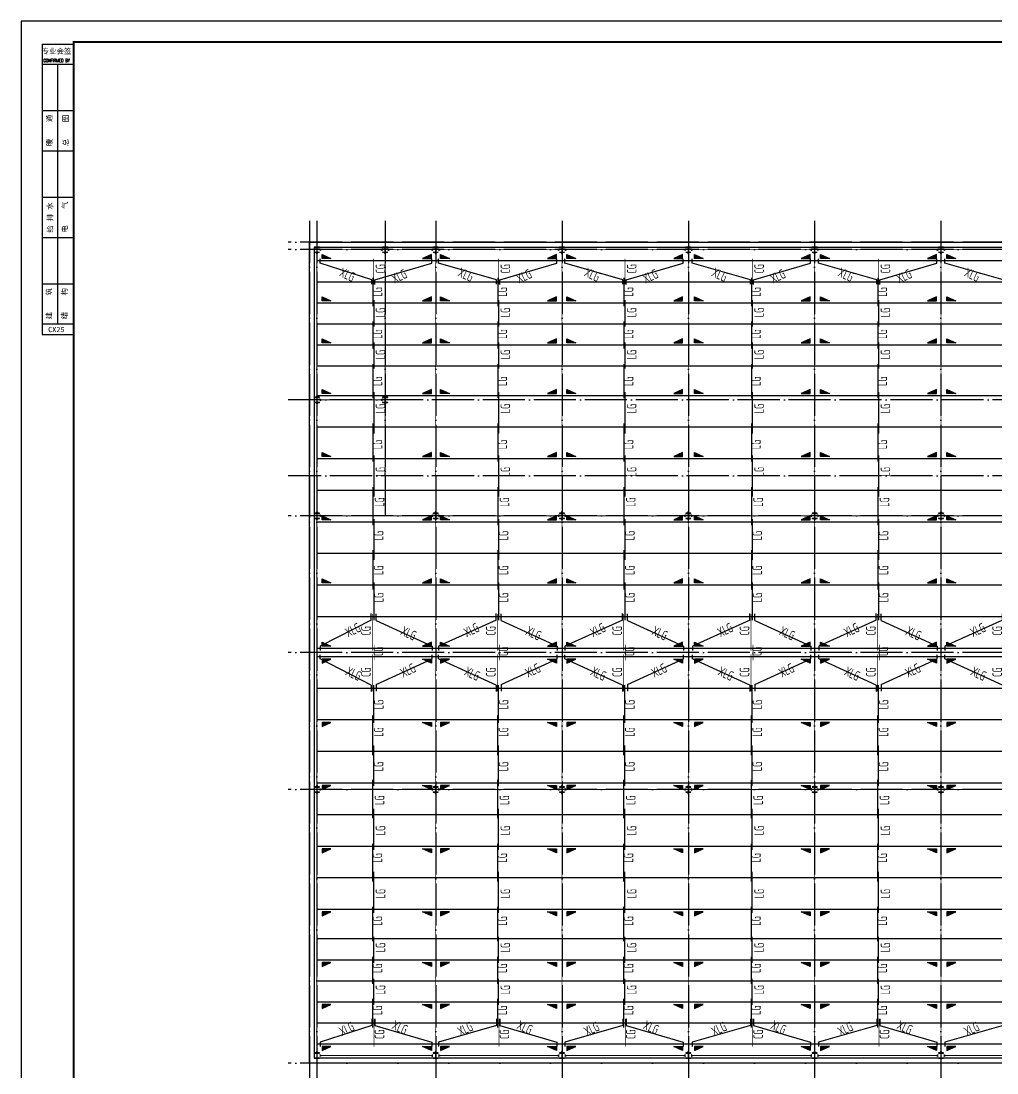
# Model space of a CAD drawing. Extents: x -138012 to 2129925, y -311560 to 0.
# Drawn here: x 1405838 to 1452192, y -184617 to -134661 of the extents above; entities that cross this region are included whole.
import ezdxf

# ---------------------------------------------------------------- set-up
doc = ezdxf.new("R2010")
doc.units = 0
doc.header["$LTSCALE"] = 1000
doc.header["$MEASUREMENT"] = 0
doc.linetypes.add('DOTE', pattern=[2.42, 2, -0.2, 0.02, -0.2])
doc.layers.get('0').update_dxf_attribs({"linetype": 'CONTINUOUS'})
for name, color, linetype in [('DOTE', 253, 'DOTE'), ('PUB_TITLE', 4, 'CONTINUOUS'), ('TEXT', 7, 'CONTINUOUS'), ('图框', 4, 'CONTINUOUS'), ('字符串标注', 253, 'CONTINUOUS'), ('尺寸标注', 7, 'CONTINUOUS'), ('拉条', 6, 'CONTINUOUS'), ('柱构件', 2, 'CONTINUOUS'), ('梁构件', 4, 'CONTINUOUS')]:
    doc.layers.add(name, color=color, linetype=linetype)
doc.styles.add('iIcon2', font='')
doc.styles.add('MIMI-TKWZ', font='romanc.shx', dxfattribs={"width": 0.75, "oblique": 15, "bigfont": 'bigfont.shx'})
doc.styles.add('TSSD_REIN', font='tssdeng.shx', dxfattribs={"width": 0.7, "bigfont": 'tssdchn.shx'})
doc.styles.get('iIcon2').set_extended_font_data('SimSun')

# ---------------------------------------------------------------- blocks, each defined once
blk = doc.blocks.new('yc1')
blk.add_hatch(color=256).paths.add_polyline_path([(37532, -426197), (37811, -426197), (37811, -426323)])
at = {"ltscale": 0.05}
for p, q in [((37811, -426323), (37532, -426197)), ((37532, -426197), (37811, -426197)), ((37811, -426197), (37811, -426323))]:
    blk.add_line(p, q, dxfattribs=at)
blk = doc.blocks.new('7456745675')
at = {"const_width": 30, "elevation": -1300}
for points in [[(1542522, -211041), (1542522, -212253)], [(1542454, -229660), (1542454, -227916)], [(1542454, -229838), (1542454, -231583)]]:
    blk.add_lwpolyline(points, dxfattribs=at)
at = {"const_width": 30}
for points in [[(1542556, -230117), (1542556, -229369)], [(1542533, -248460), (1542533, -247140)]]:
    blk.add_lwpolyline(points, dxfattribs=at)
at = {"layer": '拉条'}
for p, q in [((1539669, -211248, -1300), (1539669, -211050, -1300)), ((1542427, -212041, -1300), (1539669, -211248, -1300)), ((1542573, -212041, -1300), (1545285, -211248, -1300)), ((1545285, -211248, -1300), (1545285, -211050, -1300)), ((1542427, -212258, -1300), (1542427, -212041, -1300)), ((1542475, -211953, -1300), (1542475, -212837, -1300)), ((1542475, -212038, -1300), (1542475, -213301, -1300)), ((1542573, -212261, -1300), (1542573, -212041, -1300)), ((1542519, -213017, -1300), (1542519, -214256, -1300)), ((1542475, -214023, -1300), (1542475, -215301, -1300)), ((1542519, -215017, -1300), (1542519, -216256, -1300)), ((1542475, -216048, -1300), (1542475, -217670, -1300)), ((1542519, -217386, -1300), (1542519, -219336, -1300)), ((1542475, -218873, -1300), (1542475, -220670, -1300)), ((1542519, -220386, -1300), (1542519, -222336, -1300)), ((1542475, -221891, -1300), (1542475, -223702, -1300)), ((1542519, -223418, -1300), (1542519, -225336, -1300)), ((1542475, -224886, -1300), (1542475, -226759)), ((1542519, -226422), (1542519, -228208, -1300)), ((1542400, -228203, -1300), (1539671, -229450, -1300)), ((1542400, -228203, -1300), (1542400, -227896, -1300)), ((1542636, -228229, -1300), (1542636, -227912, -1300)), ((1542636, -228229, -1300), (1545300, -229450, -1300)), ((1539671, -229450, -1300), (1539671, -229648, -1300)), ((1545300, -229450, -1300), (1545300, -229648, -1300)), ((1539671, -230048, -1300), (1539671, -229850, -1300)), ((1542400, -231296, -1300), (1539671, -230048, -1300)), ((1542636, -231270, -1300), (1545300, -230048, -1300)), ((1545300, -230048, -1300), (1545300, -229850, -1300)), ((1542400, -231296, -1300), (1542400, -231603, -1300)), ((1542519, -233077), (1542519, -231290, -1300)), ((1542636, -231270, -1300), (1542636, -231587, -1300)), ((1542475, -234612, -1300), (1542475, -232740)), ((1542519, -236080, -1300), (1542519, -234163, -1300)), ((1542475, -237607, -1300), (1542475, -235797, -1300)), ((1542519, -239112, -1300), (1542519, -237163, -1300)), ((1542475, -240625, -1300), (1542475, -238829, -1300)), ((1542519, -242112, -1300), (1542519, -240163, -1300)), ((1542475, -243451, -1300), (1542475, -241829, -1300)), ((1542519, -244481, -1300), (1542519, -243242, -1300)), ((1542475, -245475, -1300), (1542475, -244198, -1300)), ((1542519, -246481, -1300), (1542519, -245242, -1300)), ((1542475, -247459, -1300), (1542475, -246198, -1300)), ((1542475, -247545, -1300), (1542475, -246661, -1300)), ((1542427, -247141, -1300), (1542427, -247458, -1300)), ((1542573, -247138, -1300), (1542573, -247458, -1300)), ((1542427, -247458, -1300), (1539669, -248250, -1300)), ((1542573, -247458, -1300), (1545285, -248250, -1300)), ((1539669, -248250, -1300), (1539669, -248448, -1300)), ((1545285, -248250, -1300), (1545285, -248448, -1300))]:
    blk.add_line(p, q, dxfattribs=at)
at = {"layer": '拉条', "yscale": 1.5, "zscale": 1.5}
for p, xscale, rotation in [((1596482, -850333, -1300), 1.5, 179.999999982213), ((1488545, -850333, -1300), -1.5, 180.0000000266804), ((1596482, -852333, -1300), 1.5, 179.999999982213), ((1488545, -852333, -1300), -1.5, 180.0000000266804), ((1596482, -854333, -1300), 1.5, 179.999999982213), ((1488545, -854333, -1300), -1.5, 180.0000000266804), ((1596482, -856733, -1300), 1.5, 179.999999982213), ((1488545, -856733, -1300), -1.5, 180.0000000266804), ((1596482, -859733, -1300), 1.5, 179.999999982213), ((1488545, -859733, -1300), -1.5, 180.0000000266804), ((1596482, -862733, -1300), 1.5, 179.999999982213), ((1488545, -862733, -1300), -1.5, 180.0000000266804), ((1596482, -865733, -1300), 1.5, 179.999999982213), ((1488545, -865733, -1300), -1.5, 180.0000000266804), ((1596482, -868733, -1300), 1.5, 179.999999982213), ((1488545, -868733, -1300), -1.5, 180.0000000266804), ((1596482, 409234, -1300), -1.5, 1.77869718953616e-08), ((1488545, 409234, -1300), 1.5, 359.9999999733196), ((1596482, 406234, -1300), -1.5, 1.77869718953616e-08), ((1488545, 406234, -1300), 1.5, 359.9999999733196), ((1596482, 403234, -1300), -1.5, 1.77869718953616e-08), ((1488545, 403234, -1300), 1.5, 359.9999999733196), ((1596482, 400234, -1300), -1.5, 1.77869718953616e-08), ((1488545, 400234, -1300), 1.5, 359.9999999733196), ((1596482, 397234, -1300), -1.5, 1.77869718953616e-08), ((1488545, 397234, -1300), 1.5, 359.9999999733196), ((1596482, 394834, -1300), -1.5, 1.77869718953616e-08), ((1488545, 394834, -1300), 1.5, 359.9999999733196), ((1596482, 392834, -1300), -1.5, 1.77869718953616e-08), ((1488545, 392834, -1300), 1.5, 359.9999999733196), ((1596482, 390834, -1300), -1.5, 1.77869718953616e-08), ((1488545, 390834, -1300), 1.5, 359.9999999733196)]:
    blk.add_blockref('yc1', p, dxfattribs=dict(at, xscale=xscale, rotation=rotation))
at = {"layer": 'TEXT', "style": 'TSSD_REIN', "width": 0.55}
for s, rotation, p in [('XLG', 334.7388, (1540551, -211852, -1300)), ('CG', 90, (1543068, -211745, -1300)), ('XLG', 25.2612, (1543501, -212230, -1300)), ('LG', 90, (1542919, -212845, -1300)), ('LG', 90, (1543065, -213820, -1300)), ('LG', 90, (1542919, -214845, -1300)), ('LG', 90, (1543065, -215820, -1300)), ('LG', 90, (1542919, -217085, -1300)), ('LG', 90, (1543065, -218381, -1300)), ('LG', 90, (1542919, -220085, -1300)), ('LG', 90, (1543065, -221381, -1300)), ('LG', 90, (1543021, -222825, -1300)), ('LG', 90, (1542976, -224419)), ('LG', 90, (1542976, -226058, -1300)), ('LG', 90, (1542984, -227359)), ('XLG', 25.2612, (1541003, -229027, -1300)), ('CG', 90, (1542375, -228938, -1300)), ('XLG', 334.7388, (1543761, -228881, -1300)), ('CG', 90, (1542965, -229913)), ('XLG', 334.7388, (1540848, -230800, -1300)), ('CG', 90, (1542375, -230903, -1300)), ('XLG', 25.2612, (1543916, -230946, -1300)), ('LG', 90, (1542984, -232444)), ('LG', 90, (1542976, -233745, -1300)), ('LG', 90, (1542976, -235384)), ('LG', 90, (1543021, -236979, -1300)), ('LG', 90, (1543065, -238422, -1300)), ('LG', 90, (1542919, -239718, -1300)), ('LG', 90, (1543065, -241422, -1300)), ('LG', 90, (1542919, -242718, -1300)), ('LG', 90, (1543065, -243984, -1300)), ('LG', 90, (1542919, -244958, -1300)), ('LG', 90, (1543065, -245984, -1300)), ('LG', 90, (1542919, -246958, -1300)), ('XLG', 334.7388, (1543346, -247597, -1300)), ('XLG', 25.2612, (1540706, -247975, -1300)), ('CG', 90, (1543021, -248099, -1300))]:
    blk.add_text(s, height=450, rotation=rotation, dxfattribs=at).set_placement(p)
blk = doc.blocks.new('8756745754')
at = {"const_width": 30}
for points in [[(1492910, -211041), (1492910, -212253)], [(1492842, -229660), (1492842, -227916)], [(1492842, -229838), (1492842, -231583)]]:
    blk.add_lwpolyline(points, dxfattribs=at)
at = {"const_width": 30, "elevation": 1300}
for points in [[(1492944, -230117), (1492944, -229369)], [(1492922, -248460), (1492922, -247140)]]:
    blk.add_lwpolyline(points, dxfattribs=at)
at = {"layer": '拉条'}
for p, q in [((1490357, -211248), (1490357, -211050)), ((1492815, -212041), (1490357, -211248)), ((1492961, -212041), (1495673, -211248)), ((1495673, -211248), (1495673, -211050)), ((1492815, -212258), (1492815, -212041)), ((1492863, -211953), (1492863, -212837)), ((1492863, -212038), (1492863, -213301)), ((1492961, -212261), (1492961, -212041)), ((1492908, -213017), (1492908, -214256)), ((1492863, -214023), (1492863, -215301)), ((1492908, -215017), (1492908, -216256)), ((1492863, -216048), (1492863, -217670)), ((1492908, -217386), (1492908, -219336)), ((1492863, -218873), (1492863, -220670)), ((1492908, -220386), (1492908, -222336)), ((1492863, -221891), (1492863, -223702)), ((1492908, -223418), (1492908, -225336)), ((1492863, -224886), (1492863, -226759, 1300)), ((1492908, -226422, 1300), (1492908, -228208)), ((1492788, -228203), (1490359, -229450)), ((1492788, -228203), (1492788, -227896)), ((1493024, -228229), (1493024, -227912)), ((1493024, -228229), (1495689, -229450)), ((1490359, -229450), (1490359, -229648)), ((1495689, -229450), (1495689, -229648)), ((1490359, -230048), (1490359, -229850)), ((1492788, -231296), (1490359, -230048)), ((1493024, -231270), (1495689, -230048)), ((1495689, -230048), (1495689, -229850)), ((1492788, -231296), (1492788, -231603)), ((1492908, -233077, 1300), (1492908, -231290)), ((1493024, -231270), (1493024, -231587)), ((1492863, -234612), (1492863, -232740, 1300)), ((1492908, -236080), (1492908, -234163)), ((1492863, -237607), (1492863, -235797)), ((1492908, -239112), (1492908, -237163)), ((1492863, -240625), (1492863, -238829)), ((1492908, -242112), (1492908, -240163)), ((1492863, -243451), (1492863, -241829)), ((1492908, -244481), (1492908, -243242)), ((1492863, -245475), (1492863, -244198)), ((1492908, -246481), (1492908, -245242)), ((1492863, -247459), (1492863, -246198)), ((1492863, -247545), (1492863, -246661)), ((1492815, -247141), (1492815, -247458)), ((1492961, -247138), (1492961, -247458)), ((1492815, -247458), (1490357, -248250)), ((1492961, -247458), (1495673, -248250)), ((1490357, -248250), (1490357, -248448)), ((1495673, -248250), (1495673, -248448))]:
    blk.add_line(p, q, dxfattribs=at)
at = {"layer": '拉条', "yscale": 1.5, "zscale": 1.5}
for p, xscale, rotation in [((1547170, -850333), 1.5, 179.999999982213), ((1438933, -850333), -1.5, 180.0000000266804), ((1547170, -852333), 1.5, 179.999999982213), ((1438933, -852333), -1.5, 180.0000000266804), ((1547170, -854333), 1.5, 179.999999982213), ((1438933, -854333), -1.5, 180.0000000266804), ((1547170, -856733), 1.5, 179.999999982213), ((1438933, -856733), -1.5, 180.0000000266804), ((1547170, -859733), 1.5, 179.999999982213), ((1438933, -859733), -1.5, 180.0000000266804), ((1547170, -862733), 1.5, 179.999999982213), ((1438933, -862733), -1.5, 180.0000000266804), ((1547170, -865733), 1.5, 179.999999982213), ((1438933, -865733), -1.5, 180.0000000266804), ((1547170, -868733), 1.5, 179.999999982213), ((1438933, -868733), -1.5, 180.0000000266804), ((1547170, 409234), -1.5, 1.77869718953616e-08), ((1438933, 409234), 1.5, 359.9999999733196), ((1547170, 406234), -1.5, 1.77869718953616e-08), ((1438933, 406234), 1.5, 359.9999999733196), ((1547170, 403234), -1.5, 1.77869718953616e-08), ((1438933, 403234), 1.5, 359.9999999733196), ((1547170, 400234), -1.5, 1.77869718953616e-08), ((1438933, 400234), 1.5, 359.9999999733196), ((1547170, 397234), -1.5, 1.77869718953616e-08), ((1438933, 397234), 1.5, 359.9999999733196), ((1547170, 394834), -1.5, 1.77869718953616e-08), ((1438933, 394834), 1.5, 359.9999999733196), ((1547170, 392834), -1.5, 1.77869718953616e-08), ((1438933, 392834), 1.5, 359.9999999733196), ((1547170, 390834), -1.5, 1.77869718953616e-08), ((1438933, 390834), 1.5, 359.9999999733196)]:
    blk.add_blockref('yc1', p, dxfattribs=dict(at, xscale=xscale, rotation=rotation))
at = {"layer": 'TEXT', "style": 'TSSD_REIN', "width": 0.55}
for s, rotation, p in [('XLG', 334.7388, (1491239, -211852)), ('CG', 90, (1493456, -211745)), ('XLG', 25.2612, (1493889, -212230)), ('LG', 90, (1493308, -212845)), ('LG', 90, (1493453, -213820)), ('LG', 90, (1493308, -214845)), ('LG', 90, (1493453, -215820)), ('LG', 90, (1493308, -217085)), ('LG', 90, (1493453, -218381)), ('LG', 90, (1493308, -220085)), ('LG', 90, (1493453, -221381)), ('LG', 90, (1493409, -222825)), ('LG', 90, (1493365, -224419, 1300)), ('LG', 90, (1493365, -226058)), ('LG', 90, (1493372, -227359, 1300)), ('XLG', 25.2612, (1491691, -229027)), ('CG', 90, (1492763, -228938)), ('XLG', 334.7388, (1494149, -228881)), ('CG', 90, (1493353, -229913, 1300)), ('XLG', 334.7388, (1491536, -230800)), ('CG', 90, (1492763, -230903)), ('XLG', 25.2612, (1494304, -230946)), ('LG', 90, (1493372, -232444, 1300)), ('LG', 90, (1493365, -233745)), ('LG', 90, (1493365, -235384, 1300)), ('LG', 90, (1493409, -236979)), ('LG', 90, (1493453, -238422)), ('LG', 90, (1493308, -239718)), ('LG', 90, (1493453, -241422)), ('LG', 90, (1493308, -242718)), ('LG', 90, (1493453, -243984)), ('LG', 90, (1493308, -244958)), ('LG', 90, (1493453, -245984)), ('LG', 90, (1493308, -246958)), ('XLG', 334.7388, (1493734, -247597)), ('XLG', 25.2612, (1491394, -247975)), ('CG', 90, (1493409, -248099))]:
    blk.add_text(s, height=450, rotation=rotation, dxfattribs=at).set_placement(p)
blk = doc.blocks.new('4564536')
at = {"layer": '图框'}
for p, q in [((879437, 37638), (880937, 37638)), ((879437, 37638), (879437, 24354)), ((879437, 36692), (880937, 36692)), ((879437, 34486), (880937, 34486)), ((879437, 32580), (880937, 32580)), ((879437, 30373), (880937, 30373)), ((879437, 28467), (880937, 28467)), ((879437, 26261), (880937, 26261)), ((879437, 24354), (880937, 24354)), ((879437, 24354), (879437, 23854)), ((879437, 23854), (880937, 23854))]:
    blk.add_line(p, q, dxfattribs=at)
blk.add_lwpolyline([(880187, 24354), (880187, 36692)], dxfattribs=at)
at = {"layer": '图框', "style": 'iIcon2'}
for s, p in [('专业会签', (879426, 37180)), ('CX25', (879722, 23966))]:
    blk.add_text(s, height=250, dxfattribs=at).set_placement(p)
at = {"layer": '图框', "style": 'MIMI-TKWZ', "width": 0.75}
blk.add_text('CONFIRMED BY', height=145, dxfattribs=at).set_placement((879497, 36794))
at = {"layer": '图框', "style": 'iIcon2'}
for s, p in [('暖    通', (879907, 32802)), ('总    图', (880684, 32802)), ('给 排 水', (879940, 28689)), ('电    气', (880647, 28689)), ('建    筑', (879888, 24577)), ('结    构', (880619, 24577))]:
    blk.add_text(s, height=250, rotation=90, dxfattribs=at).set_placement(p)

msp = doc.modelspace()

# ---------------------------------------------------------------- linework, layer by layer
at = {"layer": 'DOTE', "color": 8, "linetype": 'DOTE'}
for p, q in [((1419533.079, -144154.625), (1419533.079, -185154.625)), ((1419893.079, -144154.625), (1419893.079, -185154.625)), ((1423133.079, -144154.625), (1423133.079, -158154.625)), ((1425533.079, -144154.625), (1425533.079, -185154.625)), ((1431533.079, -144154.625), (1431533.079, -185154.625)), ((1437533.079, -144154.625), (1437533.079, -185154.625)), ((1443533.079, -144154.625), (1443533.079, -185154.625)), ((1449533.079, -144154.625), (1449533.079, -185154.625)), ((1498533.079, -145154.625), (1418533.079, -145154.625)), ((1498533.079, -145514.625), (1418533.079, -145514.625)), ((1497533.079, -152654.625), (1418533.079, -152654.625)), ((1497533.079, -156254.625), (1418533.079, -156254.625)), ((1498533.079, -158154.625), (1418533.079, -158154.625)), ((1498533.079, -164654.625, -1300), (1418533.079, -164654.625, -1300)), ((1498533.079, -171154.625), (1418533.079, -171154.625)), ((1498533.079, -184154.625), (1418533.079, -184154.625))]:
    msp.add_line(p, q, dxfattribs=at)
at = {"layer": 'PUB_TITLE'}
msp.add_lwpolyline([(1405838.21, -218761.008), (1554538.21, -218761.008), (1554538.21, -134661.008), (1405838.21, -134661.008)], close=True, dxfattribs=at)
at = {"layer": 'PUB_TITLE', "const_width": 100}
msp.add_lwpolyline([(1408338.21, -217761.008), (1553538.21, -217761.008), (1553538.21, -135661.008), (1408338.21, -135661.008)], close=True, dxfattribs=at)
at = {"layer": '字符串标注', "const_width": 1.5}
for points in [[(1419893.832, -145519.631, 1), (1419892.332, -145519.631, 1), (1419893.832, -145519.631, 1)], [(1423133.832, -145519.631, 1), (1423132.332, -145519.631, 1), (1423133.832, -145519.631, 1)], [(1425533.83, -145519.631, 1), (1425532.329, -145519.631, 1), (1425533.83, -145519.631, 1)], [(1431533.833, -145519.631, 1), (1431532.332, -145519.631, 1), (1431533.833, -145519.631, 1)], [(1437533.784, -145519.631, 1), (1437532.283, -145519.631, 1), (1437533.784, -145519.631, 1)], [(1443533.784, -145519.631, 1), (1443532.283, -145519.631, 1), (1443533.784, -145519.631, 1)], [(1449533.784, -145519.631, 1), (1449532.283, -145519.631, 1), (1449533.784, -145519.631, 1)], [(1419893.832, -183789.625, 1), (1419892.332, -183789.625, 1), (1419893.832, -183789.625, 1)], [(1425533.83, -183789.625, 1), (1425532.329, -183789.625, 1), (1425533.83, -183789.625, 1)], [(1431533.833, -183789.625, 1), (1431532.332, -183789.625, 1), (1431533.833, -183789.625, 1)], [(1437533.784, -183789.625, 1), (1437532.283, -183789.625, 1), (1437533.784, -183789.625, 1)], [(1443533.784, -183789.625, 1), (1443532.283, -183789.625, 1), (1443533.784, -183789.625, 1)], [(1449533.784, -183789.625, 1), (1449532.283, -183789.625, 1), (1449533.784, -183789.625, 1)]]:
    msp.add_lwpolyline(points, format="xyb", close=True, dxfattribs=at)
at = {"layer": '字符串标注', "const_width": 1.5, "elevation": 1300}
for points in [[(1419893.832, -152654.625, 1), (1419892.332, -152654.625, 1), (1419893.832, -152654.625, 1)], [(1423133.832, -152654.625, 1), (1423132.332, -152654.625, 1), (1423133.832, -152654.625, 1)], [(1419893.832, -158154.625, 1), (1419892.332, -158154.625, 1), (1419893.832, -158154.625, 1)], [(1425533.83, -158154.625, 1), (1425532.329, -158154.625, 1), (1425533.83, -158154.625, 1)], [(1431533.833, -158154.625, 1), (1431532.332, -158154.625, 1), (1431533.833, -158154.625, 1)], [(1437533.784, -158154.625, 1), (1437532.283, -158154.625, 1), (1437533.784, -158154.625, 1)], [(1443533.784, -158154.625, 1), (1443532.283, -158154.625, 1), (1443533.784, -158154.625, 1)], [(1449533.784, -158154.625, 1), (1449532.283, -158154.625, 1), (1449533.784, -158154.625, 1)], [(1419893.832, -171154.625, 1), (1419892.332, -171154.625, 1), (1419893.832, -171154.625, 1)], [(1425533.83, -171154.625, 1), (1425532.329, -171154.625, 1), (1425533.83, -171154.625, 1)], [(1431533.833, -171154.625, 1), (1431532.332, -171154.625, 1), (1431533.833, -171154.625, 1)], [(1437533.784, -171154.625, 1), (1437532.283, -171154.625, 1), (1437533.784, -171154.625, 1)], [(1443533.784, -171154.625, 1), (1443532.283, -171154.625, 1), (1443533.784, -171154.625, 1)], [(1449533.784, -171154.625, 1), (1449532.283, -171154.625, 1), (1449533.784, -171154.625, 1)]]:
    msp.add_lwpolyline(points, format="xyb", close=True, dxfattribs=at)
at = {"layer": '尺寸标注'}
for points in [[(1419533.079, -145154.625), (1497533.079, -145154.625), (1497533.079, -184154.625), (1419533.079, -184154.625)], [(1419773.079, -145394.625), (1497293.079, -145394.625), (1497293.079, -183914.625), (1419773.079, -183914.625)]]:
    msp.add_lwpolyline(points, close=True, dxfattribs=at)
at = {"layer": '拉条', "color": 2}
for p, q in [((1497173.134, -146054.625, -1300), (1419893.079, -146054.625, -1300)), ((1497173.134, -147054.625, -1300), (1419893.079, -147054.625, -1300)), ((1497173.134, -148054.625, -1300), (1419893.079, -148054.625, -1300)), ((1497173.134, -149054.625, -1300), (1419893.079, -149054.625, -1300)), ((1497173.134, -150054.625, -1300), (1419893.079, -150054.625, -1300)), ((1497173.134, -151054.625, -1300), (1419893.079, -151054.625, -1300)), ((1497173.134, -152454.625, -1300), (1419893.079, -152454.625, -1300)), ((1497173.134, -153954.625, -1300), (1419893.079, -153954.625, -1300)), ((1497173.134, -155454.625, -1300), (1419893.079, -155454.625, -1300)), ((1497173.134, -156954.625, -1300), (1419893.079, -156954.625, -1300)), ((1497173.134, -158454.625, -1300), (1419893.079, -158454.625, -1300)), ((1497173.134, -159954.625, -1300), (1419893.079, -159954.625, -1300)), ((1497173.134, -161454.625, -1300), (1419893.079, -161454.625, -1300)), ((1497173.134, -162954.625, -1300), (1419893.079, -162954.625, -1300)), ((1497173.134, -164454.625, -1300), (1419893.079, -164454.625, -1300)), ((1497217.614, -164854.625, -1300), (1419937.559, -164854.625, -1300)), ((1497173.134, -166354.625, -1300), (1419893.079, -166354.625, -1300)), ((1497173.134, -167854.625, -1300), (1419893.079, -167854.625, -1300)), ((1497173.134, -169354.625, -1300), (1419893.079, -169354.625, -1300)), ((1497173.134, -170854.625, -1300), (1419893.079, -170854.625, -1300)), ((1497173.134, -172354.625, -1300), (1419893.079, -172354.625, -1300)), ((1497173.134, -173854.625, -1300), (1419893.079, -173854.625, -1300)), ((1497173.134, -175354.625, -1300), (1419893.079, -175354.625, -1300)), ((1497173.134, -176854.625, -1300), (1419893.079, -176854.625, -1300)), ((1497173.134, -178254.625, -1300), (1419893.079, -178254.625, -1300)), ((1497173.134, -179254.625, -1300), (1419893.079, -179254.625, -1300)), ((1497173.134, -180254.625, -1300), (1419893.079, -180254.625, -1300)), ((1497173.134, -181254.625, -1300), (1419893.079, -181254.625, -1300)), ((1497173.134, -182254.625, -1300), (1419893.079, -182254.625, -1300)), ((1497173.134, -183254.625, -1300), (1419893.079, -183254.625, -1300))]:
    msp.add_line(p, q, dxfattribs=at)
at = {"layer": '柱构件'}
for p, q in [((1420018.083, -145394.625), (1419768.082, -145394.625)), ((1419768.082, -145394.625), (1419768.082, -145408.627)), ((1419768.082, -145408.627), (1419888.582, -145408.627)), ((1419768.082, -145630.63), (1419768.082, -145644.625)), ((1419768.082, -145630.63), (1419888.582, -145630.63)), ((1419768.082, -145644.625), (1420018.083, -145644.625)), ((1419888.582, -145408.627), (1419888.582, -145630.63)), ((1419897.583, -145408.627), (1420018.083, -145408.627)), ((1419897.583, -145630.63), (1419897.583, -145408.627)), ((1419897.583, -145630.63), (1420018.083, -145630.63)), ((1420018.083, -145408.627), (1420018.083, -145394.625)), ((1420018.083, -145644.625), (1420018.083, -145630.63)), ((1423258.082, -145394.625), (1423008.082, -145394.625)), ((1423008.082, -145394.625), (1423008.082, -145408.627)), ((1423008.082, -145408.627), (1423128.582, -145408.627)), ((1423008.082, -145630.63), (1423008.082, -145644.625)), ((1423008.082, -145630.63), (1423128.582, -145630.63)), ((1423008.082, -145644.625), (1423258.082, -145644.625)), ((1423128.582, -145408.627), (1423128.582, -145630.63)), ((1423137.582, -145408.627), (1423258.082, -145408.627)), ((1423137.582, -145630.63), (1423137.582, -145408.627)), ((1423137.582, -145630.63), (1423258.082, -145630.63)), ((1423258.082, -145408.627), (1423258.082, -145394.625)), ((1423258.082, -145644.625), (1423258.082, -145630.63)), ((1425658.079, -145394.625), (1425408.079, -145394.625)), ((1425408.079, -145394.625), (1425408.079, -145408.627)), ((1425408.079, -145408.627), (1425528.578, -145408.627)), ((1425408.079, -145630.63), (1425408.079, -145644.625)), ((1425408.079, -145630.63), (1425528.578, -145630.63)), ((1425408.079, -145644.625), (1425658.079, -145644.625)), ((1425528.578, -145408.627), (1425528.578, -145630.63)), ((1425537.579, -145408.627), (1425658.079, -145408.627)), ((1425537.579, -145630.63), (1425537.579, -145408.627)), ((1425537.579, -145630.63), (1425658.079, -145630.63)), ((1425658.079, -145408.627), (1425658.079, -145394.625)), ((1425658.079, -145644.625), (1425658.079, -145630.63)), ((1431658.082, -145394.625), (1431408.082, -145394.625)), ((1431408.082, -145394.625), (1431408.082, -145408.627)), ((1431408.082, -145408.627), (1431528.582, -145408.627)), ((1431408.082, -145630.63), (1431408.082, -145644.625)), ((1431408.082, -145630.63), (1431528.582, -145630.63)), ((1431408.082, -145644.625), (1431658.082, -145644.625)), ((1431528.582, -145408.627), (1431528.582, -145630.63)), ((1431537.584, -145408.627), (1431658.082, -145408.627)), ((1431537.584, -145630.63), (1431537.584, -145408.627)), ((1431537.584, -145630.63), (1431658.082, -145630.63)), ((1431658.082, -145408.627), (1431658.082, -145394.625)), ((1431658.082, -145644.625), (1431658.082, -145630.63)), ((1437658.033, -145394.625), (1437408.033, -145394.625)), ((1437408.033, -145394.625), (1437408.033, -145408.627)), ((1437408.033, -145408.627), (1437528.532, -145408.627)), ((1437408.033, -145630.63), (1437408.033, -145644.625)), ((1437408.033, -145630.63), (1437528.532, -145630.63)), ((1437408.033, -145644.625), (1437658.033, -145644.625)), ((1437528.532, -145408.627), (1437528.532, -145630.63)), ((1437537.532, -145408.627), (1437658.033, -145408.627)), ((1437537.532, -145630.63), (1437537.532, -145408.627)), ((1437537.532, -145630.63), (1437658.033, -145630.63)), ((1437658.033, -145408.627), (1437658.033, -145394.625)), ((1437658.033, -145644.625), (1437658.033, -145630.63)), ((1443658.033, -145394.625), (1443408.033, -145394.625)), ((1443408.033, -145394.625), (1443408.033, -145408.627)), ((1443408.033, -145408.627), (1443528.532, -145408.627)), ((1443408.033, -145630.63), (1443408.033, -145644.625)), ((1443408.033, -145630.63), (1443528.532, -145630.63)), ((1443408.033, -145644.625), (1443658.033, -145644.625)), ((1443528.532, -145408.627), (1443528.532, -145630.63)), ((1443537.532, -145408.627), (1443658.033, -145408.627)), ((1443537.532, -145630.63), (1443537.532, -145408.627)), ((1443537.532, -145630.63), (1443658.033, -145630.63)), ((1443658.033, -145408.627), (1443658.033, -145394.625)), ((1443658.033, -145644.625), (1443658.033, -145630.63)), ((1449658.033, -145394.625), (1449408.033, -145394.625)), ((1449408.033, -145394.625), (1449408.033, -145408.627)), ((1449408.033, -145408.627), (1449528.532, -145408.627)), ((1449408.033, -145630.63), (1449408.033, -145644.625)), ((1449408.033, -145630.63), (1449528.532, -145630.63)), ((1449408.033, -145644.625), (1449658.033, -145644.625)), ((1449528.532, -145408.627), (1449528.532, -145630.63)), ((1449537.535, -145408.627), (1449658.033, -145408.627)), ((1449537.535, -145630.63), (1449537.535, -145408.627)), ((1449537.535, -145630.63), (1449658.033, -145630.63)), ((1449658.033, -145408.627), (1449658.033, -145394.625)), ((1449658.033, -145644.625), (1449658.033, -145630.63)), ((1420018.083, -152529.625, 1300), (1419768.082, -152529.625, 1300)), ((1419768.082, -152529.625, 1300), (1419768.082, -152543.627, 1300)), ((1419768.082, -152543.627, 1300), (1419888.582, -152543.627, 1300)), ((1419768.082, -152765.624, 1300), (1419768.082, -152779.625, 1300)), ((1419768.082, -152765.624, 1300), (1419888.582, -152765.624, 1300)), ((1419768.082, -152779.625, 1300), (1420018.083, -152779.625, 1300)), ((1419888.582, -152543.627, 1300), (1419888.582, -152765.624, 1300)), ((1419897.583, -152543.627, 1300), (1420018.083, -152543.627, 1300)), ((1419897.583, -152765.624, 1300), (1419897.583, -152543.627, 1300)), ((1419897.583, -152765.624, 1300), (1420018.083, -152765.624, 1300)), ((1420018.083, -152543.627, 1300), (1420018.083, -152529.625, 1300)), ((1420018.083, -152779.625, 1300), (1420018.083, -152765.624, 1300)), ((1423258.082, -152529.625, 1300), (1423008.082, -152529.625, 1300)), ((1423008.082, -152529.625, 1300), (1423008.082, -152543.627, 1300)), ((1423008.082, -152543.627, 1300), (1423128.582, -152543.627, 1300)), ((1423008.082, -152765.624, 1300), (1423008.082, -152779.625, 1300)), ((1423008.082, -152765.624, 1300), (1423128.582, -152765.624, 1300)), ((1423008.082, -152779.625, 1300), (1423258.082, -152779.625, 1300)), ((1423128.582, -152543.627, 1300), (1423128.582, -152765.624, 1300)), ((1423137.582, -152543.627, 1300), (1423258.082, -152543.627, 1300)), ((1423137.582, -152765.624, 1300), (1423137.582, -152543.627, 1300)), ((1423137.582, -152765.624, 1300), (1423258.082, -152765.624, 1300)), ((1423258.082, -152543.627, 1300), (1423258.082, -152529.625, 1300)), ((1423258.082, -152779.625, 1300), (1423258.082, -152765.624, 1300)), ((1420018.083, -158029.622, 1300), (1419768.082, -158029.622, 1300)), ((1419768.082, -158029.622, 1300), (1419768.082, -158043.624, 1300)), ((1419768.082, -158043.624, 1300), (1419888.582, -158043.624, 1300)), ((1419768.082, -158265.624, 1300), (1419768.082, -158279.625, 1300)), ((1419768.082, -158265.624, 1300), (1419888.582, -158265.624, 1300)), ((1419768.082, -158279.625, 1300), (1420018.083, -158279.625, 1300)), ((1419888.582, -158043.624, 1300), (1419888.582, -158265.624, 1300)), ((1419897.583, -158043.624, 1300), (1420018.083, -158043.624, 1300)), ((1419897.583, -158265.624, 1300), (1419897.583, -158043.624, 1300)), ((1419897.583, -158265.624, 1300), (1420018.083, -158265.624, 1300)), ((1420018.083, -158043.624, 1300), (1420018.083, -158029.622, 1300)), ((1420018.083, -158279.625, 1300), (1420018.083, -158265.624, 1300)), ((1425658.079, -158029.622, 1300), (1425408.079, -158029.622, 1300)), ((1425408.079, -158029.622, 1300), (1425408.079, -158043.624, 1300)), ((1425408.079, -158043.624, 1300), (1425528.578, -158043.624, 1300)), ((1425408.079, -158265.624, 1300), (1425408.079, -158279.625, 1300)), ((1425408.079, -158265.624, 1300), (1425528.578, -158265.624, 1300)), ((1425408.079, -158279.625, 1300), (1425658.079, -158279.625, 1300)), ((1425528.578, -158043.624, 1300), (1425528.578, -158265.624, 1300)), ((1425537.579, -158043.624, 1300), (1425658.079, -158043.624, 1300)), ((1425537.579, -158265.624, 1300), (1425537.579, -158043.624, 1300)), ((1425537.579, -158265.624, 1300), (1425658.079, -158265.624, 1300)), ((1425658.079, -158043.624, 1300), (1425658.079, -158029.622, 1300)), ((1425658.079, -158279.625, 1300), (1425658.079, -158265.624, 1300)), ((1431658.082, -158029.622, 1300), (1431408.082, -158029.622, 1300)), ((1431408.082, -158029.622, 1300), (1431408.082, -158043.624, 1300)), ((1431408.082, -158043.624, 1300), (1431528.582, -158043.624, 1300)), ((1431408.082, -158265.624, 1300), (1431408.082, -158279.625, 1300)), ((1431408.082, -158265.624, 1300), (1431528.582, -158265.624, 1300)), ((1431408.082, -158279.625, 1300), (1431658.082, -158279.625, 1300)), ((1431528.582, -158043.624, 1300), (1431528.582, -158265.624, 1300)), ((1431537.584, -158043.624, 1300), (1431658.082, -158043.624, 1300)), ((1431537.584, -158265.624, 1300), (1431537.584, -158043.624, 1300)), ((1431537.584, -158265.624, 1300), (1431658.082, -158265.624, 1300)), ((1431658.082, -158043.624, 1300), (1431658.082, -158029.622, 1300)), ((1431658.082, -158279.625, 1300), (1431658.082, -158265.624, 1300)), ((1437658.033, -158029.622, 1300), (1437408.033, -158029.622, 1300)), ((1437408.033, -158029.622, 1300), (1437408.033, -158043.624, 1300)), ((1437408.033, -158043.624, 1300), (1437528.532, -158043.624, 1300)), ((1437408.033, -158265.624, 1300), (1437408.033, -158279.625, 1300)), ((1437408.033, -158265.624, 1300), (1437528.532, -158265.624, 1300)), ((1437408.033, -158279.625, 1300), (1437658.033, -158279.625, 1300)), ((1437528.532, -158043.624, 1300), (1437528.532, -158265.624, 1300)), ((1437537.532, -158043.624, 1300), (1437658.033, -158043.624, 1300)), ((1437537.532, -158265.624, 1300), (1437537.532, -158043.624, 1300)), ((1437537.532, -158265.624, 1300), (1437658.033, -158265.624, 1300)), ((1437658.033, -158043.624, 1300), (1437658.033, -158029.622, 1300)), ((1437658.033, -158279.625, 1300), (1437658.033, -158265.624, 1300)), ((1443658.033, -158029.622, 1300), (1443408.033, -158029.622, 1300)), ((1443408.033, -158029.622, 1300), (1443408.033, -158043.624, 1300)), ((1443408.033, -158043.624, 1300), (1443528.532, -158043.624, 1300)), ((1443408.033, -158265.624, 1300), (1443408.033, -158279.625, 1300)), ((1443408.033, -158265.624, 1300), (1443528.532, -158265.624, 1300)), ((1443408.033, -158279.625, 1300), (1443658.033, -158279.625, 1300)), ((1443528.532, -158043.624, 1300), (1443528.532, -158265.624, 1300)), ((1443537.532, -158043.624, 1300), (1443658.033, -158043.624, 1300)), ((1443537.532, -158265.624, 1300), (1443537.532, -158043.624, 1300)), ((1443537.532, -158265.624, 1300), (1443658.033, -158265.624, 1300)), ((1443658.033, -158043.624, 1300), (1443658.033, -158029.622, 1300)), ((1443658.033, -158279.625, 1300), (1443658.033, -158265.624, 1300)), ((1449658.033, -158029.622, 1300), (1449408.033, -158029.622, 1300)), ((1449408.033, -158029.622, 1300), (1449408.033, -158043.624, 1300)), ((1449408.033, -158043.624, 1300), (1449528.532, -158043.624, 1300)), ((1449408.033, -158265.624, 1300), (1449408.033, -158279.625, 1300)), ((1449408.033, -158265.624, 1300), (1449528.532, -158265.624, 1300)), ((1449408.033, -158279.625, 1300), (1449658.033, -158279.625, 1300)), ((1449528.532, -158043.624, 1300), (1449528.532, -158265.624, 1300)), ((1449537.535, -158043.624, 1300), (1449658.033, -158043.624, 1300)), ((1449537.535, -158265.624, 1300), (1449537.535, -158043.624, 1300)), ((1449537.535, -158265.624, 1300), (1449658.033, -158265.624, 1300)), ((1449658.033, -158043.624, 1300), (1449658.033, -158029.622, 1300)), ((1449658.033, -158279.625, 1300), (1449658.033, -158265.624, 1300)), ((1420018.083, -171029.625, 1300), (1419768.082, -171029.625, 1300)), ((1419768.082, -171029.625, 1300), (1419768.082, -171043.624, 1300)), ((1419768.082, -171043.624, 1300), (1419888.582, -171043.624, 1300)), ((1419768.082, -171265.624, 1300), (1419768.082, -171279.625, 1300)), ((1419768.082, -171265.624, 1300), (1419888.582, -171265.624, 1300)), ((1419768.082, -171279.625, 1300), (1420018.083, -171279.625, 1300)), ((1419888.582, -171043.624, 1300), (1419888.582, -171265.624, 1300)), ((1419897.583, -171043.624, 1300), (1420018.083, -171043.624, 1300)), ((1419897.583, -171265.624, 1300), (1419897.583, -171043.624, 1300)), ((1419897.583, -171265.624, 1300), (1420018.083, -171265.624, 1300)), ((1420018.083, -171043.624, 1300), (1420018.083, -171029.625, 1300)), ((1420018.083, -171279.625, 1300), (1420018.083, -171265.624, 1300)), ((1425658.079, -171029.625, 1300), (1425408.079, -171029.625, 1300)), ((1425408.079, -171029.625, 1300), (1425408.079, -171043.624, 1300)), ((1425408.079, -171043.624, 1300), (1425528.578, -171043.624, 1300)), ((1425408.079, -171265.624, 1300), (1425408.079, -171279.625, 1300)), ((1425408.079, -171265.624, 1300), (1425528.578, -171265.624, 1300)), ((1425408.079, -171279.625, 1300), (1425658.079, -171279.625, 1300)), ((1425528.578, -171043.624, 1300), (1425528.578, -171265.624, 1300)), ((1425537.579, -171043.624, 1300), (1425658.079, -171043.624, 1300)), ((1425537.579, -171265.624, 1300), (1425537.579, -171043.624, 1300)), ((1425537.579, -171265.624, 1300), (1425658.079, -171265.624, 1300)), ((1425658.079, -171043.624, 1300), (1425658.079, -171029.625, 1300)), ((1425658.079, -171279.625, 1300), (1425658.079, -171265.624, 1300)), ((1431658.082, -171029.625, 1300), (1431408.082, -171029.625, 1300)), ((1431408.082, -171029.625, 1300), (1431408.082, -171043.624, 1300)), ((1431408.082, -171043.624, 1300), (1431528.582, -171043.624, 1300)), ((1431408.082, -171265.624, 1300), (1431408.082, -171279.625, 1300)), ((1431408.082, -171265.624, 1300), (1431528.582, -171265.624, 1300)), ((1431408.082, -171279.625, 1300), (1431658.082, -171279.625, 1300)), ((1431528.582, -171043.624, 1300), (1431528.582, -171265.624, 1300)), ((1431537.584, -171043.624, 1300), (1431658.082, -171043.624, 1300)), ((1431537.584, -171265.624, 1300), (1431537.584, -171043.624, 1300)), ((1431537.584, -171265.624, 1300), (1431658.082, -171265.624, 1300)), ((1431658.082, -171043.624, 1300), (1431658.082, -171029.625, 1300)), ((1431658.082, -171279.625, 1300), (1431658.082, -171265.624, 1300)), ((1437658.033, -171029.625, 1300), (1437408.033, -171029.625, 1300)), ((1437408.033, -171029.625, 1300), (1437408.033, -171043.624, 1300)), ((1437408.033, -171043.624, 1300), (1437528.532, -171043.624, 1300)), ((1437408.033, -171265.624, 1300), (1437408.033, -171279.625, 1300)), ((1437408.033, -171265.624, 1300), (1437528.532, -171265.624, 1300)), ((1437408.033, -171279.625, 1300), (1437658.033, -171279.625, 1300)), ((1437528.532, -171043.624, 1300), (1437528.532, -171265.624, 1300)), ((1437537.532, -171043.624, 1300), (1437658.033, -171043.624, 1300)), ((1437537.532, -171265.624, 1300), (1437537.532, -171043.624, 1300)), ((1437537.532, -171265.624, 1300), (1437658.033, -171265.624, 1300)), ((1437658.033, -171043.624, 1300), (1437658.033, -171029.625, 1300)), ((1437658.033, -171279.625, 1300), (1437658.033, -171265.624, 1300)), ((1443658.033, -171029.625, 1300), (1443408.033, -171029.625, 1300)), ((1443408.033, -171029.625, 1300), (1443408.033, -171043.624, 1300)), ((1443408.033, -171043.624, 1300), (1443528.532, -171043.624, 1300)), ((1443408.033, -171265.624, 1300), (1443408.033, -171279.625, 1300)), ((1443408.033, -171265.624, 1300), (1443528.532, -171265.624, 1300)), ((1443408.033, -171279.625, 1300), (1443658.033, -171279.625, 1300)), ((1443528.532, -171043.624, 1300), (1443528.532, -171265.624, 1300)), ((1443537.532, -171043.624, 1300), (1443658.033, -171043.624, 1300)), ((1443537.532, -171265.624, 1300), (1443537.532, -171043.624, 1300)), ((1443537.532, -171265.624, 1300), (1443658.033, -171265.624, 1300)), ((1443658.033, -171043.624, 1300), (1443658.033, -171029.625, 1300)), ((1443658.033, -171279.625, 1300), (1443658.033, -171265.624, 1300)), ((1449658.033, -171029.625, 1300), (1449408.033, -171029.625, 1300)), ((1449408.033, -171029.625, 1300), (1449408.033, -171043.624, 1300)), ((1449408.033, -171043.624, 1300), (1449528.532, -171043.624, 1300)), ((1449408.033, -171265.624, 1300), (1449408.033, -171279.625, 1300)), ((1449408.033, -171265.624, 1300), (1449528.532, -171265.624, 1300)), ((1449408.033, -171279.625, 1300), (1449658.033, -171279.625, 1300)), ((1449528.532, -171043.624, 1300), (1449528.532, -171265.624, 1300)), ((1449537.535, -171043.624, 1300), (1449658.033, -171043.624, 1300)), ((1449537.535, -171265.624, 1300), (1449537.535, -171043.624, 1300)), ((1449537.535, -171265.624, 1300), (1449658.033, -171265.624, 1300)), ((1449658.033, -171043.624, 1300), (1449658.033, -171029.625, 1300)), ((1449658.033, -171279.625, 1300), (1449658.033, -171265.624, 1300)), ((1420018.083, -183664.625), (1419768.082, -183664.625)), ((1419768.082, -183664.625), (1419768.082, -183678.625)), ((1419768.082, -183678.625), (1419888.582, -183678.625)), ((1419888.582, -183678.625), (1419888.582, -183900.625)), ((1419897.583, -183678.625), (1420018.083, -183678.625)), ((1419897.583, -183900.625), (1419897.583, -183678.625)), ((1420018.083, -183678.625), (1420018.083, -183664.625)), ((1425658.079, -183664.625), (1425408.079, -183664.625)), ((1425408.079, -183664.625), (1425408.079, -183678.625)), ((1425408.079, -183678.625), (1425528.578, -183678.625)), ((1425528.578, -183678.625), (1425528.578, -183900.625)), ((1425537.579, -183678.625), (1425658.079, -183678.625)), ((1425537.579, -183900.625), (1425537.579, -183678.625)), ((1425658.079, -183678.625), (1425658.079, -183664.625)), ((1431658.082, -183664.625), (1431408.082, -183664.625)), ((1431408.082, -183664.625), (1431408.082, -183678.625)), ((1431408.082, -183678.625), (1431528.582, -183678.625)), ((1431528.582, -183678.625), (1431528.582, -183900.625)), ((1431537.584, -183678.625), (1431658.082, -183678.625)), ((1431537.584, -183900.625), (1431537.584, -183678.625)), ((1431658.082, -183678.625), (1431658.082, -183664.625)), ((1437658.033, -183664.625), (1437408.033, -183664.625)), ((1437408.033, -183664.625), (1437408.033, -183678.625)), ((1437408.033, -183678.625), (1437528.532, -183678.625)), ((1437528.532, -183678.625), (1437528.532, -183900.625)), ((1437537.532, -183678.625), (1437658.033, -183678.625)), ((1437537.532, -183900.625), (1437537.532, -183678.625)), ((1437658.033, -183678.625), (1437658.033, -183664.625)), ((1443658.033, -183664.625), (1443408.033, -183664.625)), ((1443408.033, -183664.625), (1443408.033, -183678.625)), ((1443408.033, -183678.625), (1443528.532, -183678.625)), ((1443528.532, -183678.625), (1443528.532, -183900.625)), ((1443537.532, -183678.625), (1443658.033, -183678.625)), ((1443537.532, -183900.625), (1443537.532, -183678.625)), ((1443658.033, -183678.625), (1443658.033, -183664.625)), ((1449658.033, -183664.625), (1449408.033, -183664.625)), ((1449408.033, -183664.625), (1449408.033, -183678.625)), ((1449408.033, -183678.625), (1449528.532, -183678.625)), ((1449528.532, -183678.625), (1449528.532, -183900.625)), ((1449537.535, -183678.625), (1449658.033, -183678.625)), ((1449537.535, -183900.625), (1449537.535, -183678.625)), ((1449658.033, -183678.625), (1449658.033, -183664.625)), ((1419768.082, -183900.625), (1419768.082, -183914.625)), ((1419768.082, -183900.625), (1419888.582, -183900.625)), ((1419768.082, -183914.625), (1420018.083, -183914.625)), ((1419897.583, -183900.625), (1420018.083, -183900.625)), ((1420018.083, -183914.625), (1420018.083, -183900.625)), ((1425408.079, -183900.625), (1425408.079, -183914.625)), ((1425408.079, -183900.625), (1425528.578, -183900.625)), ((1425408.079, -183914.625), (1425658.079, -183914.625)), ((1425537.579, -183900.625), (1425658.079, -183900.625)), ((1425658.079, -183914.625), (1425658.079, -183900.625)), ((1431408.082, -183900.625), (1431408.082, -183914.625)), ((1431408.082, -183900.625), (1431528.582, -183900.625)), ((1431408.082, -183914.625), (1431658.082, -183914.625)), ((1431537.584, -183900.625), (1431658.082, -183900.625)), ((1431658.082, -183914.625), (1431658.082, -183900.625)), ((1437408.033, -183900.625), (1437408.033, -183914.625)), ((1437408.033, -183900.625), (1437528.532, -183900.625)), ((1437408.033, -183914.625), (1437658.033, -183914.625)), ((1437537.532, -183900.625), (1437658.033, -183900.625)), ((1437658.033, -183914.625), (1437658.033, -183900.625)), ((1443408.033, -183900.625), (1443408.033, -183914.625)), ((1443408.033, -183900.625), (1443528.532, -183900.625)), ((1443408.033, -183914.625), (1443658.033, -183914.625)), ((1443537.532, -183900.625), (1443658.033, -183900.625)), ((1443658.033, -183914.625), (1443658.033, -183900.625)), ((1449408.033, -183900.625), (1449408.033, -183914.625)), ((1449408.033, -183900.625), (1449528.532, -183900.625)), ((1449408.033, -183914.625), (1449658.033, -183914.625)), ((1449537.535, -183900.625), (1449658.033, -183900.625)), ((1449658.033, -183914.625), (1449658.033, -183900.625))]:
    msp.add_line(p, q, dxfattribs=at)
at = {"layer": '梁构件', "const_width": 45, "elevation": 1300}
for points in [[(1419893.082, -152529.625), (1419893.082, -145644.625)], [(1423133.082, -152529.625), (1423133.082, -145644.625)], [(1425533.079, -158029.622), (1425533.079, -145644.625)], [(1431533.082, -158029.622), (1431533.082, -145644.625)], [(1437533.033, -158029.622), (1437533.033, -145644.625)], [(1443533.033, -158029.622), (1443533.033, -145644.625)], [(1449533.033, -158029.622), (1449533.033, -145644.625)], [(1419893.082, -158029.622), (1419893.082, -152779.625)], [(1420018.083, -152654.625), (1423008.082, -152654.625)], [(1423133.082, -158054.625), (1423133.082, -152779.625)], [(1419893.082, -171029.625), (1419893.082, -158279.625)], [(1420018.083, -158154.625), (1425408.079, -158154.625)], [(1425533.079, -171029.625), (1425533.079, -158279.625)], [(1425658.079, -158154.625), (1431408.082, -158154.625)], [(1431533.082, -171029.625), (1431533.082, -158279.625)], [(1431658.082, -158154.625), (1437408.033, -158154.625)], [(1437533.033, -171029.625), (1437533.033, -158279.625)], [(1437658.033, -158154.625), (1443408.033, -158154.625)], [(1443533.033, -171029.625), (1443533.033, -158279.625)], [(1443658.033, -158154.625), (1449408.033, -158154.625)], [(1449533.033, -171029.625), (1449533.033, -158279.625)], [(1449658.033, -158154.625), (1455408.033, -158154.625)], [(1419893.082, -183664.625), (1419893.082, -171279.625)], [(1420018.083, -171154.625), (1425408.079, -171154.625)], [(1425533.079, -183664.625), (1425533.079, -171279.625)], [(1425658.079, -171154.625), (1431408.082, -171154.625)], [(1431533.082, -183664.625), (1431533.082, -171279.625)], [(1431658.082, -171154.625), (1437408.033, -171154.625)], [(1437533.033, -183664.625), (1437533.033, -171279.625)], [(1437658.033, -171154.625), (1443408.033, -171154.625)], [(1443533.033, -183664.625), (1443533.033, -171279.625)], [(1443658.033, -171154.625), (1449408.033, -171154.625)], [(1449533.033, -183664.625), (1449533.033, -171279.625)], [(1449658.033, -171154.625), (1455408.033, -171154.625)]]:
    msp.add_lwpolyline(points, dxfattribs=at)
at = {"layer": '梁构件', "const_width": 45}
for points in [[(1420018.083, -145519.631), (1423008.082, -145519.631)], [(1423258.082, -145519.631), (1425408.079, -145519.631)], [(1425658.079, -145519.631), (1431408.082, -145519.631)], [(1431658.082, -145519.631), (1437408.033, -145519.631)], [(1437658.033, -145519.631), (1443408.033, -145519.631)], [(1443658.033, -145519.631), (1449408.033, -145519.631)], [(1449658.033, -145519.631), (1455408.033, -145519.631)], [(1420018.083, -183789.625), (1425408.079, -183789.625)], [(1425658.079, -183789.625), (1431408.082, -183789.625)], [(1431658.082, -183789.625), (1437408.033, -183789.625)], [(1437658.033, -183789.625), (1443408.033, -183789.625)], [(1443658.033, -183789.625), (1449408.033, -183789.625)], [(1449658.033, -183789.625), (1455408.033, -183789.625)]]:
    msp.add_lwpolyline(points, dxfattribs=at)
at = {"layer": '梁构件'}
for points in [[(1419968.082, -145644.625), (1419893.082, -145794.625), (1419818.082, -145644.625)], [(1420018.083, -145444.631), (1420168.083, -145519.631), (1420018.083, -145594.631)], [(1423008.082, -145594.631), (1422858.082, -145519.631), (1423008.082, -145444.631)], [(1423208.082, -145644.625), (1423133.082, -145794.625), (1423058.082, -145644.625)], [(1423258.082, -145444.631), (1423408.082, -145519.631), (1423258.082, -145594.631)], [(1425408.079, -145594.631), (1425258.079, -145519.631), (1425408.079, -145444.631)], [(1425608.079, -145644.625), (1425533.079, -145794.625), (1425458.079, -145644.625)], [(1425658.079, -145444.631), (1425808.079, -145519.631), (1425658.079, -145594.631)], [(1431408.082, -145594.631), (1431258.082, -145519.631), (1431408.082, -145444.631)], [(1431608.082, -145644.625), (1431533.082, -145794.625), (1431458.082, -145644.625)], [(1431658.082, -145444.631), (1431808.082, -145519.631), (1431658.082, -145594.631)], [(1437408.033, -145594.631), (1437258.033, -145519.631), (1437408.033, -145444.631)], [(1437608.033, -145644.625), (1437533.033, -145794.625), (1437458.033, -145644.625)], [(1437658.033, -145444.631), (1437808.033, -145519.631), (1437658.033, -145594.631)], [(1443408.033, -145594.631), (1443258.033, -145519.631), (1443408.033, -145444.631)], [(1443608.033, -145644.625), (1443533.033, -145794.625), (1443458.033, -145644.625)], [(1443658.033, -145444.631), (1443808.033, -145519.631), (1443658.033, -145594.631)], [(1449408.033, -145594.631), (1449258.033, -145519.631), (1449408.033, -145444.631)], [(1449608.033, -145644.625), (1449533.033, -145794.625), (1449458.033, -145644.625)], [(1449658.033, -145444.631), (1449808.033, -145519.631), (1449658.033, -145594.631)], [(1419818.082, -152529.625, 1300), (1419893.082, -152379.625, 1300), (1419968.082, -152529.625, 1300)], [(1419968.082, -152779.625, 1300), (1419893.082, -152929.625, 1300), (1419818.082, -152779.625, 1300)], [(1420018.083, -152579.625, 1300), (1420168.083, -152654.625, 1300), (1420018.083, -152729.625, 1300)], [(1423008.085, -152729.625, 2600), (1422858.085, -152654.625, 2600), (1423008.085, -152579.625, 2600)], [(1423058.085, -152529.625, 2600), (1423133.085, -152379.625, 2600), (1423208.085, -152529.625, 2600)], [(1423208.085, -152779.625, 2600), (1423133.085, -152929.625, 2600), (1423058.085, -152779.625, 2600)], [(1419818.082, -158029.622, 1300), (1419893.082, -157879.622, 1300), (1419968.082, -158029.622, 1300)], [(1419968.082, -158279.625, 1300), (1419893.082, -158429.625, 1300), (1419818.082, -158279.625, 1300)], [(1420018.083, -158079.625, 1300), (1420168.083, -158154.625, 1300), (1420018.083, -158229.625, 1300)], [(1425408.079, -158229.625, 1300), (1425258.079, -158154.625, 1300), (1425408.079, -158079.625, 1300)], [(1425458.079, -158029.622, 1300), (1425533.079, -157879.622, 1300), (1425608.079, -158029.622, 1300)], [(1425608.079, -158279.625, 1300), (1425533.079, -158429.625, 1300), (1425458.079, -158279.625, 1300)], [(1425658.079, -158079.625, 1300), (1425808.079, -158154.625, 1300), (1425658.079, -158229.625, 1300)], [(1431408.082, -158229.625, 1300), (1431258.082, -158154.625, 1300), (1431408.082, -158079.625, 1300)], [(1431458.082, -158029.622, 1300), (1431533.082, -157879.622, 1300), (1431608.082, -158029.622, 1300)], [(1431608.082, -158279.625, 1300), (1431533.082, -158429.625, 1300), (1431458.082, -158279.625, 1300)], [(1431658.082, -158079.625, 1300), (1431808.082, -158154.625, 1300), (1431658.082, -158229.625, 1300)], [(1437408.033, -158229.625, 1300), (1437258.033, -158154.625, 1300), (1437408.033, -158079.625, 1300)], [(1437458.033, -158029.622, 1300), (1437533.033, -157879.622, 1300), (1437608.033, -158029.622, 1300)], [(1437608.033, -158279.625, 1300), (1437533.033, -158429.625, 1300), (1437458.033, -158279.625, 1300)], [(1437658.033, -158079.625, 1300), (1437808.033, -158154.625, 1300), (1437658.033, -158229.625, 1300)], [(1443408.033, -158229.625, 1300), (1443258.033, -158154.625, 1300), (1443408.033, -158079.625, 1300)], [(1443458.033, -158029.622, 1300), (1443533.033, -157879.622, 1300), (1443608.033, -158029.622, 1300)], [(1443608.033, -158279.625, 1300), (1443533.033, -158429.625, 1300), (1443458.033, -158279.625, 1300)], [(1443658.033, -158079.625, 1300), (1443808.033, -158154.625, 1300), (1443658.033, -158229.625, 1300)], [(1449408.033, -158229.625, 1300), (1449258.033, -158154.625, 1300), (1449408.033, -158079.625, 1300)], [(1449458.033, -158029.622, 1300), (1449533.033, -157879.622, 1300), (1449608.033, -158029.622, 1300)], [(1449608.033, -158279.625, 1300), (1449533.033, -158429.625, 1300), (1449458.033, -158279.625, 1300)], [(1449658.033, -158079.625, 1300), (1449808.033, -158154.625, 1300), (1449658.033, -158229.625, 1300)], [(1419818.082, -171029.625, 1300), (1419893.082, -170879.625, 1300), (1419968.082, -171029.625, 1300)], [(1419968.082, -171279.625, 1300), (1419893.082, -171429.625, 1300), (1419818.082, -171279.625, 1300)], [(1420018.083, -171079.625, 1300), (1420168.083, -171154.625, 1300), (1420018.083, -171229.625, 1300)], [(1425408.079, -171229.625, 1300), (1425258.079, -171154.625, 1300), (1425408.079, -171079.625, 1300)], [(1425458.079, -171029.625, 1300), (1425533.079, -170879.625, 1300), (1425608.079, -171029.625, 1300)], [(1425608.079, -171279.625, 1300), (1425533.079, -171429.625, 1300), (1425458.079, -171279.625, 1300)], [(1425658.079, -171079.625, 1300), (1425808.079, -171154.625, 1300), (1425658.079, -171229.625, 1300)], [(1431408.082, -171229.625, 1300), (1431258.082, -171154.625, 1300), (1431408.082, -171079.625, 1300)], [(1431458.082, -171029.625, 1300), (1431533.082, -170879.625, 1300), (1431608.082, -171029.625, 1300)], [(1431608.082, -171279.625, 1300), (1431533.082, -171429.625, 1300), (1431458.082, -171279.625, 1300)], [(1431658.082, -171079.625, 1300), (1431808.082, -171154.625, 1300), (1431658.082, -171229.625, 1300)], [(1437408.033, -171229.625, 1300), (1437258.033, -171154.625, 1300), (1437408.033, -171079.625, 1300)], [(1437458.033, -171029.625, 1300), (1437533.033, -170879.625, 1300), (1437608.033, -171029.625, 1300)], [(1437608.033, -171279.625, 1300), (1437533.033, -171429.625, 1300), (1437458.033, -171279.625, 1300)], [(1437658.033, -171079.625, 1300), (1437808.033, -171154.625, 1300), (1437658.033, -171229.625, 1300)], [(1443408.033, -171229.625, 1300), (1443258.033, -171154.625, 1300), (1443408.033, -171079.625, 1300)], [(1443458.033, -171029.625, 1300), (1443533.033, -170879.625, 1300), (1443608.033, -171029.625, 1300)], [(1443608.033, -171279.625, 1300), (1443533.033, -171429.625, 1300), (1443458.033, -171279.625, 1300)], [(1443658.033, -171079.625, 1300), (1443808.033, -171154.625, 1300), (1443658.033, -171229.625, 1300)], [(1449408.033, -171229.625, 1300), (1449258.033, -171154.625, 1300), (1449408.033, -171079.625, 1300)], [(1449458.033, -171029.625, 1300), (1449533.033, -170879.625, 1300), (1449608.033, -171029.625, 1300)], [(1449608.033, -171279.625, 1300), (1449533.033, -171429.625, 1300), (1449458.033, -171279.625, 1300)], [(1449658.033, -171079.625, 1300), (1449808.033, -171154.625, 1300), (1449658.033, -171229.625, 1300)], [(1419818.082, -183664.625), (1419893.082, -183514.625), (1419968.082, -183664.625)], [(1420018.083, -183714.625), (1420168.083, -183789.625), (1420018.083, -183864.625)], [(1425408.079, -183864.625), (1425258.079, -183789.625), (1425408.079, -183714.625)], [(1425458.079, -183664.625), (1425533.079, -183514.625), (1425608.079, -183664.625)], [(1425658.079, -183714.625), (1425808.079, -183789.625), (1425658.079, -183864.625)], [(1431408.082, -183864.625), (1431258.082, -183789.625), (1431408.082, -183714.625)], [(1431458.082, -183664.625), (1431533.082, -183514.625), (1431608.082, -183664.625)], [(1431658.082, -183714.625), (1431808.082, -183789.625), (1431658.082, -183864.625)], [(1437408.033, -183864.625), (1437258.033, -183789.625), (1437408.033, -183714.625)], [(1437458.033, -183664.625), (1437533.033, -183514.625), (1437608.033, -183664.625)], [(1437658.033, -183714.625), (1437808.033, -183789.625), (1437658.033, -183864.625)], [(1443408.033, -183864.625), (1443258.033, -183789.625), (1443408.033, -183714.625)], [(1443458.033, -183664.625), (1443533.033, -183514.625), (1443608.033, -183664.625)], [(1443658.033, -183714.625), (1443808.033, -183789.625), (1443658.033, -183864.625)], [(1449408.033, -183864.625), (1449258.033, -183789.625), (1449408.033, -183714.625)], [(1449458.033, -183664.625), (1449533.033, -183514.625), (1449608.033, -183664.625)], [(1449658.033, -183714.625), (1449808.033, -183789.625), (1449658.033, -183864.625)]]:
    msp.add_solid(points, dxfattribs=at)

# ---------------------------------------------------------------- block references
at = {"layer": 'TEXT'}
for name, p in [('4564536', (527400.867, -173402.167)), ('8756745754', (-70316.728, 65094.66)), ('7456745675', (-113997.803, 65094.66)), ('7456745675', (-107997.803, 65094.66)), ('7456745675', (-101947.095, 65094.66)), ('7456745675', (-95947.095, 65094.66)), ('7456745675', (-89947.095, 65094.66))]:
    msp.add_blockref(name, p, dxfattribs=at)

doc.saveas('drawing.dxf')
